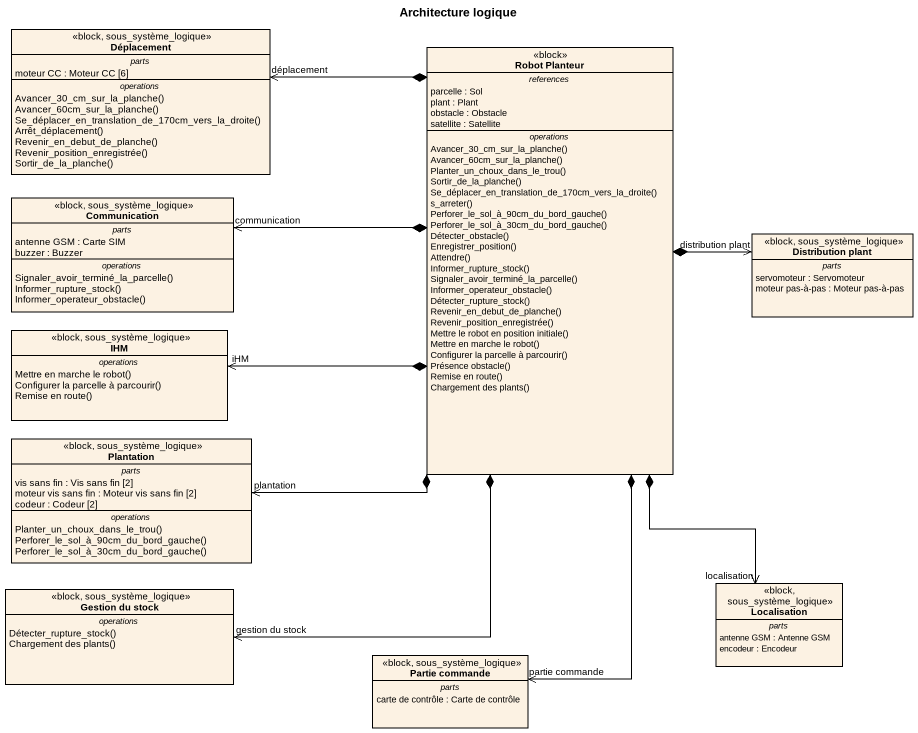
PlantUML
@startuml
title Architecture logique
hide circle
hide empty members
class Déplacement <<block, sous_système_logique>> {
  -- parts --
  moteur CC : Moteur CC [6]
  -- operations --
  Avancer_30_cm_sur_la_planche()
  Avancer_60cm_sur_la_planche()
  Se_déplacer_en_translation_de_170cm_vers_la_droite()
  Arrêt_déplacement()
  Revenir_en_debut_de_planche()
  Revenir_position_enregistrée()
  Sortir_de_la_planche()
}
class "Robot Planteur" as Robot_Planteur <<block>> {
  -- references --
  parcelle : Sol
  plant : Plant
  obstacle : Obstacle
  satellite : Satellite
  -- operations --
  Avancer_30_cm_sur_la_planche()
  Avancer_60cm_sur_la_planche()
  Planter_un_choux_dans_le_trou()
  Sortir_de_la_planche()
  Se_déplacer_en_translation_de_170cm_vers_la_droite()
  s_arreter()
  Perforer_le_sol_à_90cm_du_bord_gauche()
  Perforer_le_sol_à_30cm_du_bord_gauche()
  Détecter_obstacle()
  Enregistrer_position()
  Attendre()
  Informer_rupture_stock()
  Signaler_avoir_terminé_la_parcelle()
  Informer_operateur_obstacle()
  Détecter_rupture_stock()
  Revenir_en_debut_de_planche()
  Revenir_position_enregistrée()
  Mettre le robot en position initiale()
  Mettre en marche le robot()
  Configurer la parcelle à parcourir()
  Présence obstacle()
  Remise en route()
  Chargement des plants()
}
class Communication <<block, sous_système_logique>> {
  -- parts --
  antenne GSM : Carte SIM
  buzzer : Buzzer
  -- operations --
  Signaler_avoir_terminé_la_parcelle()
  Informer_rupture_stock()
  Informer_operateur_obstacle()
}
class "Distribution plant" as Distribution_plant <<block, sous_système_logique>> {
  -- parts --
  servomoteur : Servomoteur
  moteur pas-à-pas : Moteur pas-à-pas
}
class IHM <<block, sous_système_logique>> {
  -- operations --
  Mettre en marche le robot()
  Configurer la parcelle à parcourir()
  Remise en route()
}
class Plantation <<block, sous_système_logique>> {
  -- parts --
  vis sans fin : Vis sans fin [2]
  moteur vis sans fin : Moteur vis sans fin [2]
  codeur : Codeur [2]
  -- operations --
  Planter_un_choux_dans_le_trou()
  Perforer_le_sol_à_90cm_du_bord_gauche()
  Perforer_le_sol_à_30cm_du_bord_gauche()
}
class "Gestion du stock" as Gestion_du_stock <<block, sous_système_logique>> {
  -- operations --
  Détecter_rupture_stock()
  Chargement des plants()
}
class Localisation <<block, sous_système_logique>> {
  -- parts --
  antenne GSM : Antenne GSM
  encodeur : Encodeur
}
class "Partie commande" as Partie_commande <<block, sous_système_logique>> {
  -- parts --
  carte de contrôle : Carte de contrôle
}
Robot_Planteur *-left-> "déplacement" Déplacement
Robot_Planteur *-left-> "communication" Communication
Robot_Planteur *-right-> "distribution plant" Distribution_plant
Robot_Planteur *-left-> "iHM" IHM
Robot_Planteur *-left-> "plantation" Plantation
Robot_Planteur *--> "gestion du stock" Gestion_du_stock
Robot_Planteur *--> "localisation" Localisation
Robot_Planteur *--> "partie commande" Partie_commande
@enduml
